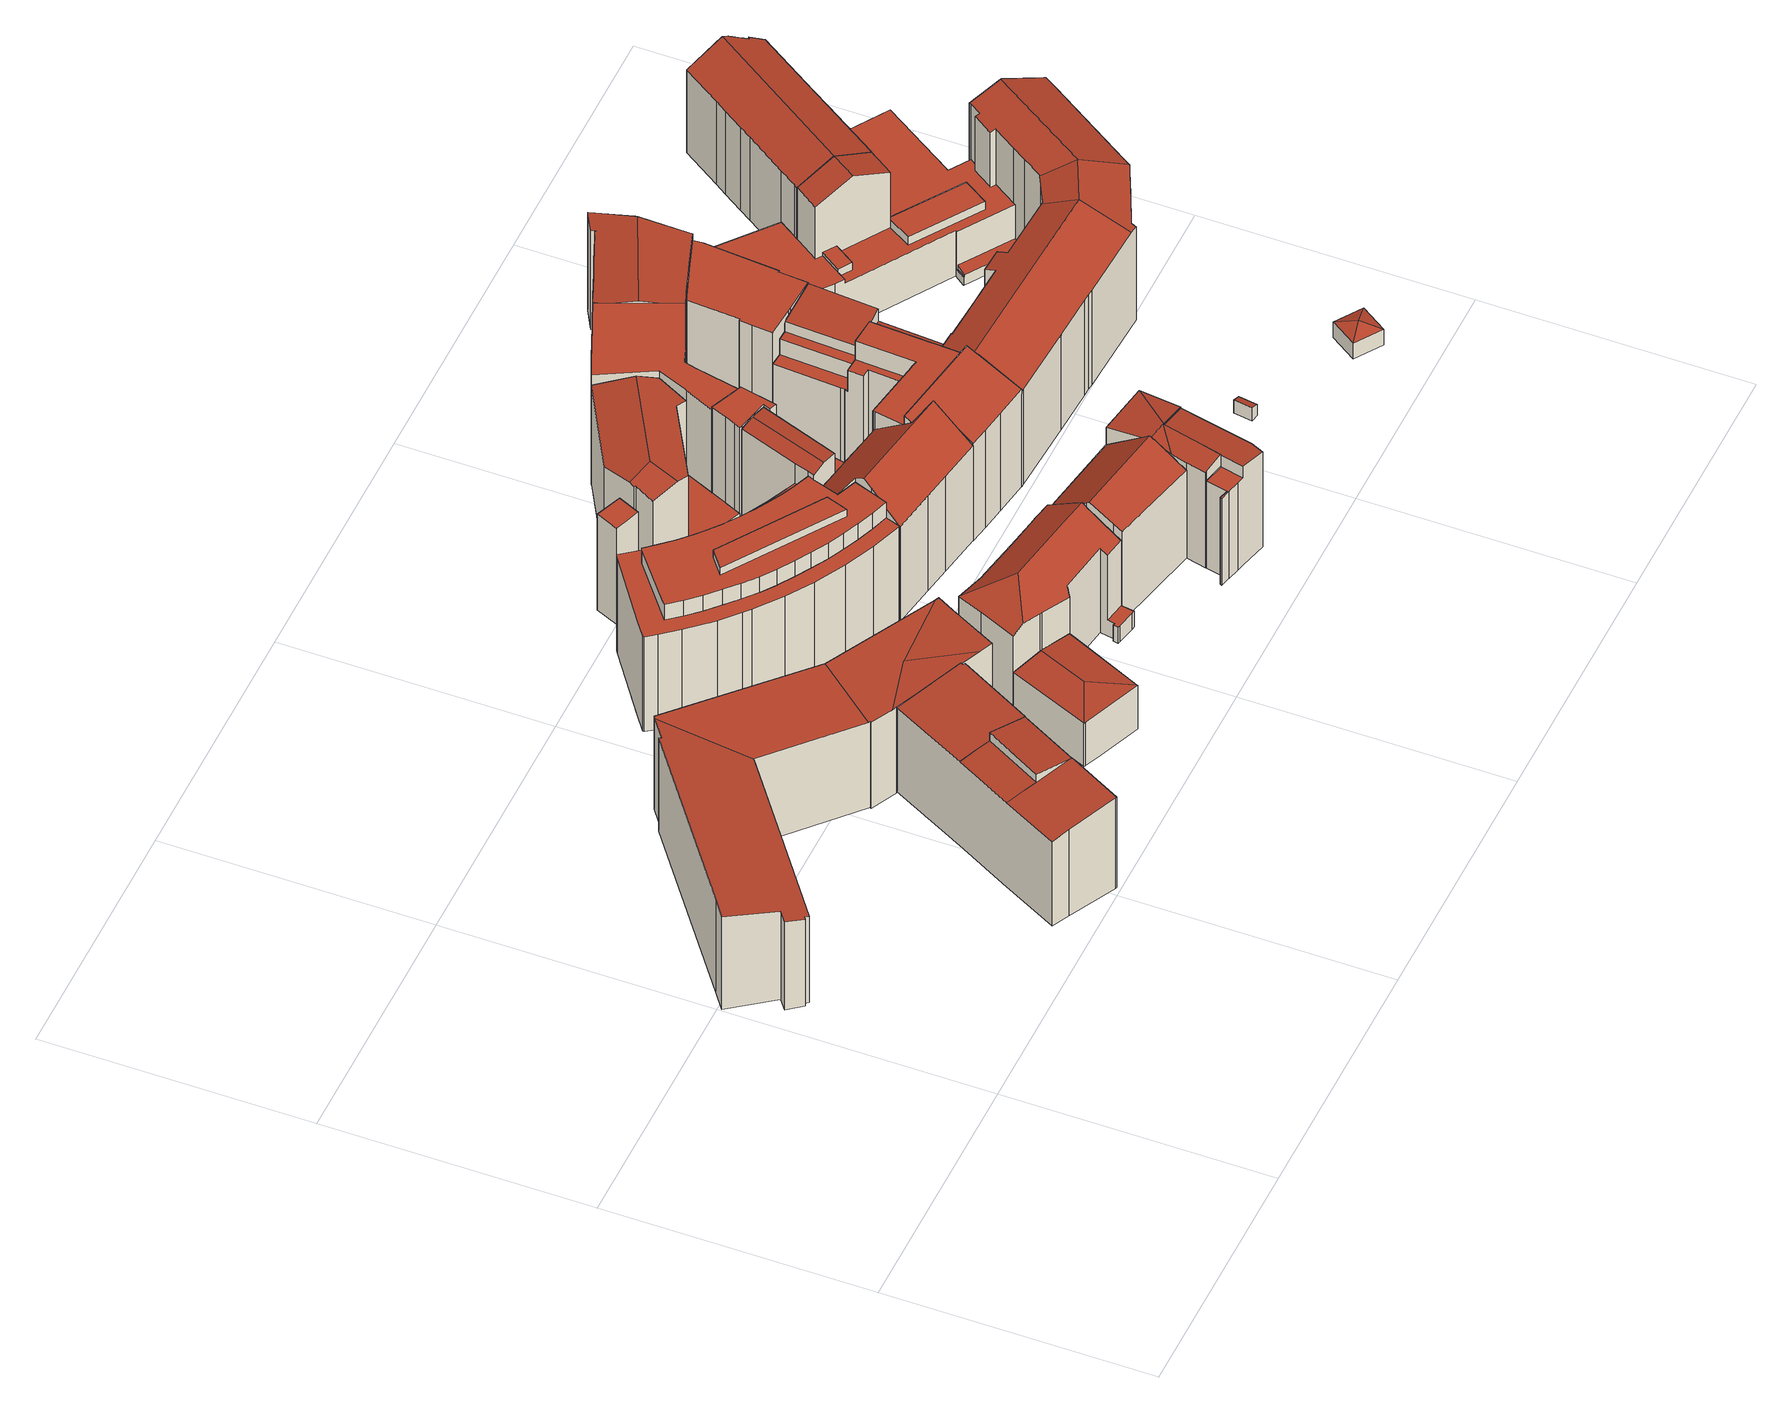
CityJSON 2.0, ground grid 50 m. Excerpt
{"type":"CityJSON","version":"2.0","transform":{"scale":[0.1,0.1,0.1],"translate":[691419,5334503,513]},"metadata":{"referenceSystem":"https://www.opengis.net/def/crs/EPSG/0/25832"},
"CityObjects":{
"building1":{"type":"Building","attributes":{"name":"Artothek","Gemeindeschluessel":"09162000","HoeheDach":"534.995","HoeheGrund":"513.417","Methode":"2000","NiedrigsteTraufeDesGebaeudes":"533.305","Geometrietyp2DReferenz":"3000","function":"31001_3000","roofType":"1000","measuredHeight":21.58,"storeysAboveGround":5},"geometry":[{"type":"MultiSurface","lod":"2","boundaries":[[[0,1,2,3]],[[4,5,6,7,8,9,10,11,12,13,0,3,14,15,16,17,18,19,20,21,22]],[[23,24,25,26,27]],[[12,28,29,13]],[[20,19,18,30,31,32]],[[10,33,34,11]],[[4,24,23,5]],[[6,35,36,7]],[[14,37,38,15]],[[15,38,39,16]],[[20,32,40,21]],[[30,41,36,35,27,26,31]],[[9,42,33,10]],[[18,17,43,30]],[[25,44,40,32,31,26]],[[6,5,23,27,35]],[[4,22,44,25,24]],[[41,30,43,45,46]],[[21,40,44,22]],[[8,46,42,9]],[[11,34,28,12]],[[17,16,39,45,43]],[[8,7,36,41,46]],[[13,29,1,0]],[[3,2,37,14]],[[1,29,28,34,33,42,46,45,39,38,37,2]]],"semantics":{"surfaces":[{"type":"WallSurface"},{"type":"GroundSurface"},{"type":"RoofSurface"}],"values":[0,1,2,0,0,0,0,0,0,0,0,2,0,0,2,0,0,2,0,0,0,0,0,0,0,2]}}]},
"building2":{"type":"Building","attributes":{"Gemeindeschluessel":"09162000","HoeheDach":"535.941","HoeheGrund":"513.800","Methode":"2000","NiedrigsteTraufeDesGebaeudes":"533.240","Geometrietyp2DReferenz":"3000","function":"31001_9998","roofType":"3100","measuredHeight":22.14,"storeysAboveGround":5},"geometry":[{"type":"MultiSurface","lod":"2","boundaries":[[[47,48,49,50,51,52,53,54,55,56]],[[57,58,56,55,59,60,61,62,63]],[[64,65,66,52,51,67,68,69,70,71]],[[53,52,66]],[[47,56,58,72]],[[59,54,53,66,73,74]],[[59,55,54]],[[75,57,63,76]],[[60,59,74,60,61]],[[63,62,77,71,70,78,79,80,76]],[[65,73,66,65,64]],[[61,60,65,64,77,62]],[[69,68,81,82,78,70]],[[72,58,57,75]],[[60,74,73,65]],[[83,67,51,50]],[[64,71,77]],[[81,68,67,83]],[[49,48,47,72,75,76,80,79,78,82,81,83,50]]],"semantics":{"surfaces":[{"type":"WallSurface"},{"type":"RoofSurface"},{"type":"GroundSurface"}],"values":[0,1,1,0,0,1,0,0,0,0,0,1,0,0,0,0,0,0,2]}}]},
"building3":{"type":"Building","attributes":{"Gemeindeschluessel":"09162000","HoeheDach":"524.100","HoeheGrund":"513.350","Methode":"1000","NiedrigsteTraufeDesGebaeudes":"523.361","Geometrietyp2DReferenz":"3000","function":"31001_9998","roofType":"3200","measuredHeight":10.75,"storeysAboveGround":3},"geometry":[{"type":"MultiSurface","lod":"2","boundaries":[[[84,85,86,87,88,89]],[[85,90,91,92,93,94,95,86]],[[96,97,98,99]],[[100,101,102,103,99,98]],[[104,105,97,96,106,107]],[[89,88,104,107]],[[95,94,93,108,101,100,109]],[[108,93,92,110,102,101]],[[88,87,86,95,109,105,104]],[[91,90,85,84,89,107,106,96,99,103,102,110,92]],[[109,100,98,97,105]]],"semantics":{"surfaces":[{"type":"WallSurface"},{"type":"RoofSurface"},{"type":"GroundSurface"}],"values":[0,0,0,0,0,0,1,0,1,2,1]}}]},
"building4":{"type":"Building","attributes":{"Gemeindeschluessel":"09162000","HoeheDach":"535.430","HoeheGrund":"513.350","Methode":"2000","NiedrigsteTraufeDesGebaeudes":"535.430","Geometrietyp2DReferenz":"3000","function":"31001_9998","roofType":"1000","measuredHeight":22.08,"storeysAboveGround":6},"geometry":[{"type":"MultiSurface","lod":"2","boundaries":[[[111,112,113,114]],[[115,116,117,118]],[[119,120,121,122]],[[123,124,125,126,127,128,129,130,131,132,133,134,135,136,137,138,139,140,113,112,141,142,143,144,145,146,147,148,149,150,151,152,153,154,155,156,157,158,121,120,159,160,161,117,116,162,163,164,165,166,167,168,169,170]],[[171,160,159,172]],[[173,143,142,174]],[[175,140,139,176]],[[177,131,130,178]],[[179,136,135,180]],[[181,127,126,182]],[[183,125,124,184]],[[185,164,163,186]],[[187,138,137,188]],[[189,134,133,190]],[[114,113,140,175]],[[191,167,166,192]],[[193,128,127,181]],[[194,155,154,195]],[[196,161,160,171]],[[186,163,162,197]],[[198,165,164,185]],[[176,139,138,187]],[[199,147,146,200]],[[169,168,167,191,201,202]],[[203,145,144,204]],[[205,149,148,206]],[[178,130,129,207]],[[184,124,123,208]],[[197,162,116,115]],[[209,152,151,210]],[[188,137,136,179]],[[211,141,112,111]],[[204,144,143,173]],[[190,133,132,212]],[[118,117,161,196]],[[213,150,149,205]],[[180,135,134,189]],[[207,129,128,193]],[[206,148,147,199]],[[208,123,170,214]],[[215,157,156,216]],[[200,146,145,203]],[[195,154,153,217]],[[212,132,131,177]],[[182,126,125,183]],[[210,151,150,213]],[[214,202,201,191,192,198,185,186,197,115,118,196,171,172,119,122,218,215,216,194,195,217,209,210,213,205,206,199,200,203,204,173,174,211,111,114,175,176,187,188,179,180,189,190,212,177,178,207,193,181,182,183,184,208]],[[192,166,165,198]],[[214,170,169,202]],[[174,142,141,211]],[[218,158,157,215]],[[216,156,155,194]],[[217,153,152,209]],[[122,121,158,218]],[[172,159,120,119]]],"semantics":{"surfaces":[{"type":"WallSurface"},{"type":"RoofSurface"},{"type":"GroundSurface"}],"values":[0,0,0,1,0,0,0,0,0,0,0,0,0,0,0,0,0,0,0,0,0,0,0,0,0,0,0,0,0,0,0,0,0,0,0,0,0,0,0,0,0,0,0,0,0,0,2,0,0,0,0,0,0,0,0]}}]},
"building5":{"type":"Building","attributes":{"Gemeindeschluessel":"09162000","HoeheDach":"540.730","HoeheGrund":"513.440","Methode":"2000","NiedrigsteTraufeDesGebaeudes":"538.960","Geometrietyp2DReferenz":"3000","function":"31001_9998","roofType":"1000","measuredHeight":27.29,"storeysAboveGround":7},"geometry":[{"type":"MultiSurface","lod":"2","boundaries":[[[219,220,221,222,200,223,224,203]],[[175,225,226,114]],[[114,226,227,111]],[[206,228,229,205]],[[174,230,231,173]],[[213,232,233,210]],[[187,234,235,176]],[[236,237,215,238,216,239]],[[195,240,241,194]],[[242,243,199,244,200,222]],[[245,232,213,246,205,229]],[[199,243,228,206]],[[247,248,249,250]],[[251,252,253,189,180,179,254,188,187,176,175,114,111,211,255,174,173,204,203,224,223,200,244,199,206,205,246,213,210,209,217,195,194,216,238,215,256,257,258]],[[259,260,248,247]],[[189,253,252,261,262,263]],[[194,241,239,216]],[[189,263,264,180]],[[188,265,234,187]],[[180,264,266,179]],[[217,267,240,195]],[[254,179,266,268,265,188]],[[252,251,258,269,270,261]],[[257,271,269,258]],[[173,231,272,204]],[[272,231,230,273,274,227,226,225,235,234,265,268,266,264,263,262,261,270,269,271,275,237,236,239,241,240,267,276,233,232,245,229,228,243,242,222,221,220,219],[277,259,247,250]],[[215,237,275,256]],[[111,227,274,211]],[[204,272,219,203]],[[209,276,267,217]],[[277,278,260,259]],[[176,235,225,175]],[[250,249,278,277]],[[248,260,278,249]],[[210,233,276,209]],[[256,275,271,257]],[[255,211,274,273,230,174]]],"semantics":{"surfaces":[{"type":"WallSurface"},{"type":"GroundSurface"},{"type":"RoofSurface"}],"values":[0,0,0,0,0,0,0,0,0,0,0,0,0,1,0,0,0,0,0,0,0,0,0,0,0,2,0,0,0,0,0,0,0,2,0,0,0]}}]},
"building6":{"type":"Building","attributes":{"Gemeindeschluessel":"09162000","HoeheDach":"536.392","HoeheGrund":"513.080","Methode":"2000","NiedrigsteTraufeDesGebaeudes":"516.808","Geometrietyp2DReferenz":"3000","function":"31001_9998","roofType":"3200","measuredHeight":23.31,"storeysAboveGround":6},"geometry":[{"type":"MultiSurface","lod":"2","boundaries":[[[279,280,281,282]],[[283,284,285,286,287,288]],[[289,280,279,290,291,292,293,294,295]],[[296,297,298,299,300,301]],[[302,303,304,305]],[[284,283,306,307]],[[308,309,310,311]],[[305,304,312,313]],[[301,300,314,315]],[[316,317,318,319]],[[313,286,285,284,307,294,293,292,291,320,321,322,308,311,323,324,297,296,301,315,325,326,327,316,319,328,329,330,331,332,302,305]],[[333,334,314,300,299,298,281,280,289,295,306,283,288,335,336,337]],[[337,336,338,318,317]],[[320,339,340,321]],[[328,338,341,329]],[[325,334,333,326]],[[342,303,302,332,331,343]],[[321,340,344,322]],[[315,314,334,325]],[[329,341,345,330]],[[327,326,333,337,317,316]],[[322,344,309,308]],[[307,306,295,294]],[[330,345,343,331]],[[291,290,339,320]],[[311,310,346,323]],[[336,335,288,287,312,304,303,342,343,345,341,338]],[[319,318,338,328]],[[344,340,339,290,279,282,346,310,309]],[[313,312,287,286]],[[346,282,281,298,297,324,323]]],"semantics":{"surfaces":[{"type":"WallSurface"},{"type":"GroundSurface"},{"type":"RoofSurface"}],"values":[0,0,0,0,0,0,0,0,0,0,1,2,2,0,0,0,0,0,0,0,0,0,0,0,0,0,2,0,2,0,0]}}]},
"building7":{"type":"Building","attributes":{"name":"Löwenturm","Gemeindeschluessel":"09162000","HoeheDach":"537.680","HoeheGrund":"515.460","Methode":"2000","NiedrigsteTraufeDesGebaeudes":"537.680","Geometrietyp2DReferenz":"3000","function":"31001_2000","roofType":"1000","measuredHeight":22.22},"geometry":[{"type":"MultiSurface","lod":"2","boundaries":[[[347,348,349,350]],[[351,352,348,347]],[[353,354,352,351,355,356]],[[357,349,348,352,354,353]],[[358,350,349,357,353,356]],[[350,358,356,355,351,347]]],"semantics":{"surfaces":[{"type":"WallSurface"},{"type":"RoofSurface"},{"type":"GroundSurface"}],"values":[0,0,0,1,0,2]}}]},
"building8":{"type":"Building","attributes":{"Gemeindeschluessel":"09162000","HoeheDach":"541.247","HoeheGrund":"513.390","Methode":"2000","NiedrigsteTraufeDesGebaeudes":"535.308","Geometrietyp2DReferenz":"3000","function":"31001_9998","roofType":"3100","measuredHeight":27.86,"storeysAboveGround":6},"geometry":[{"type":"MultiSurface","lod":"2","boundaries":[[[359,360,361,362]],[[189,363,364,252]],[[365,366,367,368]],[[369,370,361,360,371,372,364,363,373]],[[190,373,363,189]],[[360,359,374,375,376,371]],[[377,378,379,256,380,257]],[[362,361,370,381]],[[368,367,382,383]],[[384,372,371,376,385,386,382,367,366,387,388,389,379,378,377]],[[390,369,373,190]],[[383,382,386,391]],[[392,385,376,375]],[[364,372,384,258,393,252]],[[389,388,394,395,256,379]],[[381,370,369,390]],[[258,384,377,257]],[[391,386,385,392]],[[374,359,362,381,390,190,189,252,393,258,257,380,256,395,394,396,365,368,383,391,392,375]],[[394,388,387,396]],[[396,387,366,365]]],"semantics":{"surfaces":[{"type":"WallSurface"},{"type":"RoofSurface"},{"type":"GroundSurface"}],"values":[0,0,0,1,0,0,0,0,0,1,0,0,0,0,0,0,0,0,2,0,0]}}]},
"building9":{"type":"Building","attributes":{"Gemeindeschluessel":"09162000","HoeheDach":"540.435","HoeheGrund":"514.040","Methode":"1000","NiedrigsteTraufeDesGebaeudes":"539.964","Geometrietyp2DReferenz":"3000","function":"31001_9998","roofType":"3100","measuredHeight":26.39,"storeysAboveGround":7},"geometry":[{"type":"MultiSurface","lod":"2","boundaries":[[[397,398,399,400,401,402,403,404,405,406]],[[406,407,408,397]],[[409,407,406,405,404,410]],[[411,412,413,402,401,400]],[[403,414,410,404]],[[399,398,397,408,415,416,411,400]],[[415,408,407,409,416]],[[402,413,414,403]],[[416,409,410,414,413,412,411]]],"semantics":{"surfaces":[{"type":"GroundSurface"},{"type":"WallSurface"},{"type":"RoofSurface"}],"values":[0,1,1,1,1,1,2,1,2]}}]},
"building10":{"type":"Building","attributes":{"Gemeindeschluessel":"09162000","HoeheDach":"520.681","HoeheGrund":"514.720","Methode":"1000","NiedrigsteTraufeDesGebaeudes":"520.681","Geometrietyp2DReferenz":"3000","function":"31001_2000","roofType":"1000","measuredHeight":5.96},"geometry":[{"type":"MultiSurface","lod":"2","boundaries":[[[417,418,419,420,421,422,423]],[[422,424,425,423]],[[417,426,427,418]],[[418,427,428,419]],[[423,425,426,417]],[[421,429,424,422]],[[419,428,430,420]],[[425,424,429,430,428,427,426]],[[420,430,429,421]]],"semantics":{"surfaces":[{"type":"GroundSurface"},{"type":"WallSurface"},{"type":"RoofSurface"}],"values":[0,1,1,1,1,1,1,2,1]}}]},
"building11":{"type":"Building","attributes":{"Gemeindeschluessel":"09162000","HoeheDach":"539.097","HoeheGrund":"515.170","Methode":"2000","NiedrigsteTraufeDesGebaeudes":"537.457","Geometrietyp2DReferenz":"3000","function":"31001_9998","roofType":"3200","measuredHeight":23.93,"storeysAboveGround":6},"geometry":[{"type":"MultiSurface","lod":"2","boundaries":[[[431,432,433,434]],[[435,436,437,438,439,431,434,440,441,442,443,444]],[[444,445,446,435]],[[447,445,444,443,442,448]],[[436,449,450,437]],[[441,451,448,442]],[[452,453,454,433,432,455]],[[450,449,446,445,447,453,452]],[[435,446,449,436]],[[433,454,451,441,440,434]],[[439,455,432,431]],[[438,437,450,452,455,439]],[[453,447,448,451,454]]],"semantics":{"surfaces":[{"type":"WallSurface"},{"type":"GroundSurface"},{"type":"RoofSurface"}],"values":[0,1,0,0,0,0,2,2,0,0,0,0,2]}}]},
"building12":{"type":"Building","attributes":{"Gemeindeschluessel":"09162000","HoeheDach":"537.090","HoeheGrund":"513.195","Methode":"2000","NiedrigsteTraufeDesGebaeudes":"531.086","Geometrietyp2DReferenz":"3000","function":"31001_9998","roofType":"3100","measuredHeight":23.89,"storeysAboveGround":6},"geometry":[{"type":"MultiSurface","lod":"2","boundaries":[[[456,457,458,459,460]],[[461,462,463,464]],[[465,466,467,468,469]],[[470,471,472,473]],[[473,472,474,475]],[[476,477,457,456]],[[478,468,467,458,457,477]],[[469,468,478,479]],[[460,459,480,481]],[[475,474,462,461]],[[464,463,482,483]],[[467,466,482,463,462,474,472,471,480,459,458]],[[481,480,471,470]],[[479,478,477,476]],[[483,482,466,465]],[[456,460,481,470,473,475,461,464,483,465,469,479,476]]],"semantics":{"surfaces":[{"type":"WallSurface"},{"type":"RoofSurface"},{"type":"GroundSurface"}],"values":[0,0,0,0,0,0,1,0,0,0,0,1,0,0,0,2]}}]},
"building13":{"type":"Building","attributes":{"Gemeindeschluessel":"09162000","HoeheDach":"540.590","HoeheGrund":"513.890","Methode":"2000","NiedrigsteTraufeDesGebaeudes":"534.974","Geometrietyp2DReferenz":"3000","function":"31001_2000","roofType":"1000","measuredHeight":26.7},"geometry":[{"type":"MultiSurface","lod":"2","boundaries":[[[484,485,486,487]],[[488,489,490,491]],[[492,493,494,495]],[[496,497,489,488]],[[485,498,499,486]],[[500,501,502,503,504,505,496,488,491,492,495,506]],[[501,484,487,502]],[[495,494,507,506]],[[505,508,497,496]],[[508,509,499,498,507,494,493,490,489,497]],[[485,484,501,500,506,507,498]],[[487,486,499,509,504,503,502]],[[504,509,508,505]],[[491,490,493,492]]],"semantics":{"surfaces":[{"type":"RoofSurface"},{"type":"WallSurface"},{"type":"GroundSurface"}],"values":[0,1,1,1,1,2,1,1,1,0,1,1,1,1]}}]},
"building14":{"type":"Building","attributes":{"Gemeindeschluessel":"09162000","HoeheDach":"535.850","HoeheGrund":"513.130","Methode":"2000","NiedrigsteTraufeDesGebaeudes":"533.170","Geometrietyp2DReferenz":"3000","function":"31001_9998","roofType":"1000","measuredHeight":22.72,"storeysAboveGround":4},"geometry":[{"type":"MultiSurface","lod":"2","boundaries":[[[510,511,512,513]],[[514,515,516,517]],[[518,519,520,521]],[[513,512,519,518]],[[522,521,520,523,524,525,526]],[[527,528,529,530]],[[520,519,512,511,531,532,523]],[[518,521,522,526,533,534,527,530,535,536,514,517,537,510,513]],[[538,539,536,535,530,529]],[[526,525,540,533]],[[516,541,531,511,510,537,517]],[[536,539,515,514]],[[523,532,531,541,516,524]],[[542,540,525,524,516,541,516,515,539,538,529,528]],[[534,533,540,542,528,527]]],"semantics":{"surfaces":[{"type":"WallSurface"},{"type":"RoofSurface"},{"type":"GroundSurface"}],"values":[0,0,0,0,0,0,1,2,0,0,0,0,0,1,0]}}]},
"building15":{"type":"Building","attributes":{"Gemeindeschluessel":"09162000","HoeheDach":"536.090","HoeheGrund":"513.195","Methode":"2000","NiedrigsteTraufeDesGebaeudes":"535.130","Geometrietyp2DReferenz":"3000","function":"31001_9998","roofType":"3100","measuredHeight":22.89,"storeysAboveGround":6},"geometry":[{"type":"MultiSurface","lod":"2","boundaries":[[[543,544,545,546]],[[547,548,549,543,546,479,469,465,483,464,550]],[[546,545,551,479]],[[552,553,554]],[[552,555,556,553]],[[547,557,555,548]],[[483,558,559,464]],[[465,560,558,483]],[[559,558,560,561,556,555,562]],[[549,563,544,543]],[[564,551,545,544,563,565,556]],[[564,566,469,479,551]],[[548,555,552,554,565,563,549]],[[465,469,566,561,560]],[[547,550,562,557]],[[562,550,464,559]],[[557,562,555]],[[553,556,565,554]],[[556,561,566,564]]],"semantics":{"surfaces":[{"type":"WallSurface"},{"type":"GroundSurface"},{"type":"RoofSurface"}],"values":[0,1,0,2,0,0,0,0,2,0,2,0,0,0,0,0,2,0,2]}}]},
"building16":{"type":"Building","attributes":{"Gemeindeschluessel":"09162000","HoeheDach":"539.932","HoeheGrund":"514.500","Methode":"1000","NiedrigsteTraufeDesGebaeudes":"539.932","Geometrietyp2DReferenz":"3000","function":"31001_9998","roofType":"1000","measuredHeight":25.43,"storeysAboveGround":6},"geometry":[{"type":"MultiSurface","lod":"2","boundaries":[[[567,568,569,570]],[[571,572,573,574]],[[575,576,568,567]],[[577,578,579,580,581,582,583,584]],[[585,586,577,584]],[[587,588,589,590]],[[591,592,588,587]],[[593,594,572,571,595,596]],[[597,598,599,600,601,602]],[[603,604,605,606]],[[607,608,581,580,609,610,593,596]],[[611,570,569,612,586,585]],[[575,613,590,589,614,576]],[[587,590,613,575,567,570,611,585,584,583,582,581,608,607,596,595,571,574,615,606,605,599,598,597,616,591]],[[605,604,600,599]],[[573,617,603,606,615,574]],[[612,569,568,576,614,589,588,592,618,602,601,600,604,603,617,573,572,594,593,610,609,580,579,578,577,586]],[[618,592,591,616,597,602]]],"semantics":{"surfaces":[{"type":"WallSurface"},{"type":"GroundSurface"},{"type":"RoofSurface"}],"values":[0,0,0,0,0,0,0,0,0,0,0,0,0,1,0,0,2,0]}}]},
"building17":{"type":"Building","attributes":{"Gemeindeschluessel":"09162000","HoeheDach":"519.660","HoeheGrund":"514.250","Methode":"2000","NiedrigsteTraufeDesGebaeudes":"519.660","Geometrietyp2DReferenz":"3000","function":"31001_9998","roofType":"1000","measuredHeight":5.41},"geometry":[{"type":"MultiSurface","lod":"2","boundaries":[[[619,620,621,622]],[[623,624,625,626]],[[627,628,629,625,624,630,620,619,631,632]],[[633,627,632,634]],[[635,628,627,633]],[[636,630,624,623]],[[623,626,637,635,633,634,638,622,621,636]],[[621,620,630,636]],[[638,631,619,622]],[[637,629,628,635]],[[634,632,631,638]],[[626,625,629,637]]],"semantics":{"surfaces":[{"type":"WallSurface"},{"type":"RoofSurface"},{"type":"GroundSurface"}],"values":[0,0,1,0,0,0,2,0,0,0,0,0]}}]},
"building18":{"type":"Building","attributes":{"Gemeindeschluessel":"09162000","HoeheDach":"541.560","HoeheGrund":"513.320","Methode":"2000","NiedrigsteTraufeDesGebaeudes":"530.390","Geometrietyp2DReferenz":"3000","function":"31001_9998","roofType":"1000","measuredHeight":28.24,"storeysAboveGround":7},"geometry":[{"type":"MultiSurface","lod":"2","boundaries":[[[639,640,641,642]],[[643,644,645,646]],[[647,648,649,650]],[[651,652,653,654]],[[655,656,657,658,659,660]],[[661,662,663,664]],[[664,663,665,666]],[[667,668,669,670]],[[654,653,671,672]],[[640,639,673,674,675,676,677]],[[657,678,679,658]],[[680,681,682,683]],[[684,685,686,687]],[[688,655,660,689]],[[672,671,690,691]],[[692,693,677,676]],[[694,695,656,655,688,696,697]],[[698,699,700,665,663,662,682,681]],[[674,701,702,699,698,703,675]],[[704,705,644,643]],[[706,707,685,684]],[[670,669,683,682,662,661,708,709,691,690]],[[680,683,669,668]],[[656,695,678,657]],[[687,686,694,697]],[[676,675,703,710,679,678,695,694,686,685,707,692]],[[711,712,705,704]],[[666,665,700,713]],[[660,659,714,652,651,715,689]],[[716,693,692,707,706,717,718]],[[719,720,648,647]],[[713,700,699,702]],[[642,641,712,711]],[[650,649,716,718]],[[646,645,720,719]],[[713,702,701,674,673,639,642,711,704,643,646,719,647,650,718,717,706,684,687,697,696,688,689,715,651,654,672,691,709,708,661,664,666]],[[667,670,690,671,653,652,714]],[[658,679,710,703,698,681,680,668,667,714,659]],[[648,720,645,644,705,712,641,640,677,693,716,649]]],"semantics":{"surfaces":[{"type":"WallSurface"},{"type":"RoofSurface"},{"type":"GroundSurface"}],"values":[0,0,0,0,1,0,0,0,0,0,0,0,0,0,0,0,0,1,0,0,0,0,1,0,0,1,0,0,0,0,0,0,0,0,0,2,1,0,1]}}]},
"building19":{"type":"Building","attributes":{"Gemeindeschluessel":"09162000","HoeheDach":"537.585","HoeheGrund":"514.270","Methode":"1000","NiedrigsteTraufeDesGebaeudes":"537.585","Geometrietyp2DReferenz":"3000","function":"31001_9998","roofType":"1000","measuredHeight":23.32,"storeysAboveGround":6},"geometry":[{"type":"MultiSurface","lod":"2","boundaries":[[[721,722,723,724]],[[725,726,727,728]],[[724,723,729,730]],[[731,732,733,734]],[[735,736,737,738]],[[739,740,726,725]],[[741,742,722,721]],[[742,737,736,727,726,740,733,732,743,744,745,729,723,722]],[[738,737,742,741]],[[728,727,736,735]],[[721,724,730,746,747,748,731,734,739,725,728,735,738,741]],[[734,733,740,739]],[[730,729,745,746]],[[748,743,732,731]],[[747,744,743,748]],[[746,745,744,747]]],"semantics":{"surfaces":[{"type":"WallSurface"},{"type":"RoofSurface"},{"type":"GroundSurface"}],"values":[0,0,0,0,0,0,0,1,0,0,2,0,0,0,0,0]}}]},
"building20":{"type":"Building","attributes":{"Gemeindeschluessel":"09162000","HoeheDach":"540.522","HoeheGrund":"516.530","Methode":"1000","NiedrigsteTraufeDesGebaeudes":"539.103","Geometrietyp2DReferenz":"3000","function":"31001_9998","roofType":"3100","measuredHeight":23.99,"storeysAboveGround":6},"geometry":[{"type":"MultiSurface","lod":"2","boundaries":[[[749,750,751,752]],[[753,754,755,756]],[[757,758,759,760]],[[761,762,763,764,765,766]],[[752,751,767,768]],[[763,769,770,771,759,758,772,773,764]],[[774,775,776,777]],[[764,773,778,779,780,781,755,754,782,776,775,783,784,785,767,751,750,765]],[[772,758,757,786,787,788,778,773]],[[767,785,784,789,790,768]],[[791,780,779,792]],[[777,776,782,793]],[[760,794,795,796,762,761,766,749,752,768,790,789,797,774,777,793,753,756,798,791,792,788,787,786,757]],[[798,781,780,791]],[[756,755,781,798]],[[784,783,775,774,797,789]],[[793,782,754,753]],[[795,794,760,759,771,770]],[[795,770,769,796]],[[796,769,763,762]],[[792,779,778,788]],[[766,765,750,749]]],"semantics":{"surfaces":[{"type":"WallSurface"},{"type":"RoofSurface"},{"type":"GroundSurface"}],"values":[0,0,0,0,0,1,0,1,0,0,0,0,2,0,0,0,0,0,0,0,0,0]}}]},
"building21":{"type":"Building","attributes":{"Gemeindeschluessel":"09162000","HoeheDach":"516.819","HoeheGrund":"513.840","Methode":"1000","NiedrigsteTraufeDesGebaeudes":"516.327","Geometrietyp2DReferenz":"3000","function":"51009_1610","roofType":"2100","measuredHeight":2.98},"geometry":[{"type":"MultiSurface","lod":"2","boundaries":[[[799,800,801,802]],[[800,803,804,801]],[[805,803,800,799]],[[802,806,805,799]],[[802,801,804,806]],[[806,804,803,805]]],"semantics":{"surfaces":[{"type":"WallSurface"},{"type":"RoofSurface"},{"type":"GroundSurface"}],"values":[0,1,0,2,0,0]}}]},
"building22":{"type":"Building","attributes":{"Gemeindeschluessel":"09162000","HoeheDach":"539.811","HoeheGrund":"513.197","Methode":"2000","NiedrigsteTraufeDesGebaeudes":"534.477","Geometrietyp2DReferenz":"3000","function":"31001_9998","roofType":"3100","measuredHeight":26.61,"storeysAboveGround":6},"geometry":[{"type":"MultiSurface","lod":"2","boundaries":[[[807,808,809,810]],[[811,812,813,814]],[[815,816,817,818]],[[819,820,814,813]],[[821,822,823,824]],[[825,826,827,828]],[[829,830,831,832,833]],[[834,835,836,837,838,839,833,832,840]],[[841,842,843,844]],[[845,846,847,808,807]],[[848,849,850,851]],[[852,837,836,853]],[[854,855,856,857]],[[858,859,860,861]],[[862,823,822,817,816,827,826,863,864,865,854,857]],[[866,867,835,834,868]],[[869,870,831,830]],[[871,872,873,874]],[[853,836,835,867]],[[874,873,870,869]],[[875,876,877,878]],[[878,877,810,809]],[[851,850,879,880]],[[807,810,877,876,881,868,834,840,864,845]],[[882,855,854,865,883]],[[862,884,824,823]],[[866,868,881,885]],[[884,862,857,856]],[[842,886,887,888,889,890,840,832,831,870,873,872,843]],[[847,846,849,848]],[[866,885,875,878,809,808,847,848,851,880,891,858,861,892,811,814,820,893,815,818,821,824,884,856,855,882,894,895,896,897,841,844,871,874,869,830,829,898,899,852,853,867]],[[815,893,900,828,827,816]],[[891,901,859,858]],[[861,860,902,892]],[[864,840,890,883,865]],[[901,879,850,849,846,845,864,863,902,860,859]],[[842,841,897,886]],[[880,879,901,891]],[[819,813,812,825,828,900]],[[811,892,902,863,826,825,812]],[[900,893,820,819]],[[896,887,886,897]],[[885,881,876,875]],[[818,817,822,821]],[[872,871,844,843]],[[895,888,887,896]],[[829,833,839,898]],[[894,889,888,895]],[[894,882,883,890,889]],[[898,839,838,899]],[[899,838,837,852]]],"semantics":{"surfaces":[{"type":"WallSurface"},{"type":"RoofSurface"},{"type":"GroundSurface"}],"values":[0,0,0,0,0,0,0,1,0,0,0,0,0,0,1,0,0,0,0,0,0,0,0,1,0,0,0,0,1,0,2,0,0,0,1,1,0,0,1,0,0,0,0,0,0,0,0,0,0,0,0]}}]},
"building23":{"type":"Building","attributes":{"Gemeindeschluessel":"09162000","HoeheDach":"519.180","HoeheGrund":"514.272","Methode":"2000","NiedrigsteTraufeDesGebaeudes":"517.899","Geometrietyp2DReferenz":"3000","function":"31001_2000","roofType":"3500","measuredHeight":4.91},"geometry":[{"type":"MultiSurface","lod":"2","boundaries":[[[903,904,905,906]],[[904,907,905]],[[904,908,907]],[[909,908,904,903]],[[907,908,910]],[[906,905,910,911]],[[903,906,911,909]],[[911,910,908,909]],[[907,910,905]]],"semantics":{"surfaces":[{"type":"WallSurface"},{"type":"RoofSurface"},{"type":"GroundSurface"}],"values":[0,1,1,0,1,0,2,0,1]}}]},
"building24":{"type":"Building","attributes":{"Gemeindeschluessel":"09162000","HoeheDach":"540.894","HoeheGrund":"514.334","Methode":"2000","NiedrigsteTraufeDesGebaeudes":"516.170","Geometrietyp2DReferenz":"3000","function":"31001_9998","roofType":"1000","measuredHeight":26.56,"storeysAboveGround":3},"geometry":[{"type":"MultiSurface","lod":"2","boundaries":[[[912,913,914,915]],[[916,917,918,919,920,921,922,923,924,925]],[[926,927,928,929]],[[930,931,932,933]],[[934,922,921,935]],[[936,937,938,939]],[[940,918,917,941]],[[942,943,944,945]],[[946,947,948,949]],[[950,951,952,953]],[[954,955,956,957]],[[934,939,938,958,923,922]],[[959,960,945,944,961,962,963,964,965]],[[941,917,916,966]],[[967,968,969,970]],[[971,966,916,925,972,973]],[[962,961,974,975]],[[976,914,913,977,978,964,963,979,980,981,946,949,982,983,967,970,984,985,958,938,937,932,931,986]],[[965,964,978,987]],[[972,925,924,988]],[[981,989,947,946]],[[990,991,951,950]],[[992,993,984,970,969,994]],[[992,994,995,996]],[[997,998,930,933,936,939,934,935,999,1000,940,941,966,971,993,992,996,1001,1002,990,950,953,1003,1004,954,957,1005,960,959,965,987,1006,912,915]],[[980,1007,989,981]],[[945,1008,956,955,1009,1010,952,951,991,1011,1012,995,994,969,968,1013,942]],[[999,920,919,1000]],[[968,926,929,1013]],[[972,988,1014,973]],[[949,948,975,974,943,942,1013,929,928,982]],[[1004,1009,955,954]],[[985,1014,988,924,923,958]],[[926,968,967,983,927]],[[933,932,937,936]],[[993,971,973,1014,985,984]],[[982,928,927,983]],[[974,961,944,943]],[[957,956,1008,1005]],[[1003,1010,1009,1004]],[[1002,1011,991,990]],[[979,1015,1007,980]],[[998,986,931,930]],[[1001,1012,1011,1002]],[[1000,919,918,940]],[[989,1007,1015,948,947]],[[996,995,1012,1001]],[[986,998,997,976]],[[962,975,948,1015,979,963]],[[945,960,1005,1008]],[[976,997,915,914]],[[987,978,977,1006]],[[953,952,1010,1003]],[[1006,977,913,912]],[[935,921,920,999]]],"semantics":{"surfaces":[{"type":"WallSurface"},{"type":"RoofSurface"},{"type":"GroundSurface"}],"values":[0,1,1,0,0,0,0,0,0,0,0,0,0,0,0,0,1,1,0,0,0,0,0,0,2,0,1,0,0,1,0,0,0,0,0,0,0,1,0,0,0,0,0,0,0,1,0,0,0,0,0,0,0,0,0]}}]},
"building25":{"type":"Building","attributes":{"Gemeindeschluessel":"09162000","HoeheDach":"540.910","HoeheGrund":"518.500","Methode":"1000","NiedrigsteTraufeDesGebaeudes":"537.619","Geometrietyp2DReferenz":"3000","function":"31001_9998","roofType":"3100","measuredHeight":22.41,"storeysAboveGround":6},"geometry":[{"type":"MultiSurface","lod":"2","boundaries":[[[1016,1017,1018,1019,1020,1021,1022,1023,1024,1025,1026,1027]],[[1028,1029,1030,1031]],[[1031,1030,1032,1033]],[[1034,1035,1036,1037,1038,1039,1040,1041,1042,1043,1044,1045,1046,1047,1048,1049,1050,1051,1052,1053,1028,1031,1033,1054]],[[1039,1038,1037,1036,1055,1056,1057,1016,1027,1040]],[[1046,1021,1020,1047]],[[1044,1023,1022,1045]],[[1045,1022,1021,1046]],[[1053,1058,1029,1028]],[[1041,1026,1025,1042]],[[1033,1032,1059,1054]],[[1060,1058,1053,1052,1051,1061]],[[1042,1025,1024,1043]],[[1036,1035,1034,1054,1059,1062,1063,1055]],[[1019,1018,1064,1050,1049,1048,1047,1020]],[[1057,1056,1055,1063,1062,1059,1032,1030,1029,1058,1060,1061,1064,1018,1017,1016]],[[1050,1064,1061,1051]],[[1040,1027,1026,1041]],[[1043,1024,1023,1044]]],"semantics":{"surfaces":[{"type":"RoofSurface"},{"type":"WallSurface"},{"type":"GroundSurface"}],"values":[0,1,1,2,1,1,1,1,1,1,1,1,1,1,1,0,1,1,1]}}]}
},
"vertices":[
[61,412,4],[61,412,208],[1,492,219],[1,492,4],[698,362,4],[575,424,4],[526,449,4],[528,451,4],[373,593,4],[244,495,4],[73,366,4],[68,372,4],[63,369,4],[41,396,4],[35,517,4],[342,749,4],[345,745,4],[386,776,4],[608,566,4],[727,503,4],[821,454,4],[799,413,4],[757,332,4],[575,424,204],[698,362,215],[734,343,218],[671,453,211],[567,428,203],[63,369,204],[41,396,208],[608,566,219],[814,457,219],[821,454,219],[73,366,203],[68,372,204],[526,449,203],[528,451,203],[35,517,219],[342,749,219],[345,745,218],[799,413,219],[525,453,203],[244,495,203],[386,776,219],[757,332,220],[382,773,218],[373,593,203],
[511,5,8],[566,108,8],[624,216,8],[699,355,8],[699,355,218],[624,216,218],[624,216,217],[566,108,217],[566,108,218],[511,5,218],[420,52,207],[509,6,218],[561,111,218],[498,143,210],[477,154,207],[442,172,203],[388,68,203],[536,262,207],[557,251,210],[619,219,218],[695,358,218],[697,362,218],[577,423,203],[575,424,203],[500,280,203],[509,6,8],[557,251,229],[498,143,229],[420,52,8],[388,68,8],[500,280,202],[575,424,8],[500,280,8],[442,172,8],[697,362,8],[577,423,8],[695,358,8],
[788,151,4],[867,119,4],[867,119,104],[788,151,104],[755,164,104],[755,164,4],[868,121,4],[920,237,4],[934,269,4],[934,269,104],[920,237,104],[868,121,104],[815,319,4],[815,319,104],[872,295,111],[872,295,4],[874,294,111],[875,294,111],[875,294,4],[874,294,4],[751,166,104],[752,166,104],[752,166,4],[751,166,4],[933,270,104],[835,201,111],[933,270,4],
[713,727,4],[713,727,224],[740,707,224],[740,707,4],[796,874,4],[796,874,224],[832,846,224],[832,846,4],[911,798,4],[911,798,224],[952,780,224],[952,780,4],[558,842,224],[584,810,224],[625,765,224],[659,734,224],[671,723,224],[720,685,224],[769,653,224],[826,622,224],[882,597,224],[942,576,224],[943,575,224],[953,604,224],[921,614,224],[889,626,224],[858,640,224],[828,654,224],[798,671,224],[769,688,224],[687,749,224],[662,772,224],[637,795,224],[614,820,224],[593,846,224],[699,931,224],[718,909,224],[738,887,224],[759,867,224],[781,848,224],[804,829,224],[828,812,224],[853,796,224],[878,782,224],[904,768,224],[931,756,224],[959,745,224],[968,773,224],[870,820,224],[861,826,224],[843,838,224],[762,905,224],[731,939,224],[703,975,224],[702,977,224],[700,976,224],[693,971,224],[575,886,224],[545,864,224],[544,861,224],[861,826,4],[870,820,4],[637,795,4],[662,772,4],[769,688,4],[798,671,4],[882,597,4],[826,622,4],[889,626,4],[921,614,4],[671,723,4],[659,734,4],[625,765,4],[584,810,4],[703,975,4],[731,939,4],[828,654,4],[858,640,4],[953,604,4],[943,575,4],[693,971,4],[700,976,4],[720,685,4],[904,768,4],[878,782,4],[843,838,4],[762,905,4],[702,977,4],[718,909,4],[699,931,4],[575,886,4],[545,864,4],[593,846,4],[614,820,4],[759,867,4],[738,887,4],[769,653,4],[558,842,4],[828,812,4],[804,829,4],[687,749,4],[942,576,4],[781,848,4],[544,861,4],[959,745,4],[931,756,4],[853,796,4],[968,773,4],
[593,846,260],[598,851,260],[695,929,260],[699,931,260],[695,929,4],[598,851,4],[769,688,260],[740,707,260],[713,727,260],[738,887,260],[759,867,260],[662,772,260],[637,795,260],[781,848,260],[804,829,260],[828,654,260],[798,671,260],[934,755,260],[959,745,260],[934,755,4],[931,756,260],[878,782,260],[904,768,260],[709,919,260],[718,909,260],[709,919,4],[773,854,260],[773,854,4],[897,650,260],[897,650,277],[691,788,277],[691,788,260],[970,651,4],[964,634,4],[956,611,4],[888,627,4],[666,768,4],[954,733,4],[938,684,4],[976,669,4],[911,691,260],[911,691,277],[964,634,260],[956,611,260],[953,604,260],[921,614,260],[858,640,260],[889,626,260],[853,796,260],[888,627,260],[976,669,260],[970,651,260],[938,684,260],[614,820,260],[666,768,260],[687,749,260],[954,733,260],[828,812,260],[725,815,260],[725,815,277],
[1088,243,38],[1088,243,188],[1048,250,188],[1048,250,38],[1102,317,233],[1102,317,1],[1102,318,1],[1102,321,1],[1102,321,232],[1102,318,234],[1091,258,197],[1088,241,38],[1088,241,1],[1088,243,1],[1091,258,1],[1100,309,1],[1100,309,228],[1039,266,1],[1051,264,1],[1051,264,196],[1039,266,196],[949,280,196],[949,280,1],[1076,391,1],[1076,391,194],[1112,384,194],[1112,384,1],[1101,313,230],[1101,313,1],[1039,227,1],[1039,227,38],[1041,237,38],[1041,237,1],[1105,335,224],[1105,335,1],[934,269,188],[934,269,1],[815,319,1],[815,319,188],[845,389,188],[845,389,1],[1084,218,1],[1078,219,1],[1044,226,1],[1046,236,1],[1048,250,1],[875,294,1],[872,295,1],[836,310,1],[865,437,1],[915,418,1],[925,416,1],[1001,402,1],[1060,393,1],[872,295,197],[875,294,196],[1049,328,234],[911,351,234],[836,310,202],[865,437,188],[1084,218,38],[1078,219,38],[915,418,194],[1060,393,194],[1001,402,195],[1044,226,38],[925,416,194],[1046,236,38],
[803,1015,25],[803,1015,247],[785,974,247],[785,974,25],[754,1034,25],[754,1034,247],[736,991,247],[736,992,247],[736,992,25],[736,991,25],[760,982,247],[760,982,25],
[1163,540,4],[1163,540,224],[1163,538,223],[1163,538,4],[953,604,246],[964,634,270],[1052,716,4],[1052,716,223],[1093,709,223],[1093,709,4],[1026,561,223],[1080,552,223],[1179,615,282],[970,650,282],[943,575,223],[1179,615,4],[1179,616,4],[1179,616,282],[938,684,261],[947,710,241],[954,733,223],[947,710,4],[1080,552,4],[1135,702,223],[1135,702,4],[976,669,268],[1123,630,278],[1123,633,276],[1047,717,223],[1015,722,223],[955,733,223],[1026,561,4],[1123,633,4],[1123,630,4],[970,650,4],[1015,722,4],[955,733,4],[1047,717,4],
[1015,722,10],[1004,724,10],[985,728,10],[954,733,10],[955,735,10],[959,745,10],[968,773,10],[1007,884,10],[1037,878,10],[1068,871,10],[1068,871,270],[1015,722,270],[1037,878,274],[1007,884,270],[954,733,270],[955,735,270],[959,745,270],[968,773,270],[1004,724,271],[985,728,274],
[893,931,17],[1035,1013,17],[1055,1003,17],[1030,947,17],[1017,917,17],[1009,898,17],[1003,886,17],[1009,898,77],[1003,886,77],[893,931,77],[1035,1013,77],[1055,1003,77],[1017,917,77],[1030,947,77],
[835,1000,22],[835,1000,251],[832,1001,251],[832,1001,22],[1055,1003,22],[1035,1013,22],[893,931,22],[871,940,22],[819,963,22],[837,1011,22],[861,1067,22],[1027,1161,22],[1061,1095,22],[1079,1062,22],[1079,1062,253],[1055,1003,245],[1061,1095,261],[1027,1161,245],[1035,1013,248],[893,931,248],[861,1067,245],[871,940,252],[888,996,261],[837,1011,253],[819,963,245],
[1091,258,2],[1091,258,218],[1100,305,241],[1100,309,238],[1100,309,2],[1112,384,2],[1112,384,182],[1290,355,181],[1290,355,2],[1282,277,2],[1282,277,239],[1281,274,241],[1280,265,236],[1280,265,2],[1102,317,2],[1102,317,232],[1102,321,229],[1102,321,2],[1105,335,219],[1105,335,2],[1088,241,2],[1088,241,209],[1264,201,205],[1264,201,2],[1101,313,235],[1101,313,2],[1283,280,236],[1283,280,2],
[1047,717,220],[1076,852,220],[1063,857,220],[1015,722,220],[1009,898,9],[1009,898,276],[1017,917,276],[1017,917,9],[1030,947,9],[1030,947,276],[1075,928,276],[1075,928,9],[1003,886,9],[1003,886,276],[1076,852,276],[1063,857,276],[1076,852,9],[1047,717,9],[1015,722,9],[1063,857,9],[1068,871,9],[1007,884,9],[1091,922,9],[1091,922,276],[1007,884,276],[1068,871,276],
[1325,268,1],[1325,268,228],[1381,261,219],[1381,261,1],[1257,163,1],[1257,163,202],[1297,154,202],[1297,154,1],[1350,122,1],[1350,122,219],[1338,97,221],[1338,97,1],[1287,110,1],[1287,110,229],[1287,110,202],[1273,113,202],[1273,113,1],[1229,124,1],[1229,124,202],[1231,127,202],[1231,127,1],[1299,163,229],[1297,154,229],[1249,119,1],[1247,120,1],[1247,123,1],[1248,122,1],[1299,163,1],[1247,123,202],[1248,122,202],[1249,119,202],[1299,163,202],[1247,120,202],
[1257,163,2],[1257,163,223],[1255,163,223],[1255,163,2],[1381,261,2],[1325,268,2],[1297,154,2],[1390,339,2],[1264,201,223],[1325,268,221],[1324,268,221],[1323,263,221],[1325,268,231],[1324,268,231],[1381,261,221],[1283,280,230],[1290,355,221],[1282,277,231],[1282,275,231],[1390,339,221],[1297,154,230],[1271,231,224],[1323,263,231],[1280,265,229],
[1091,922,15],[1091,922,269],[1075,928,269],[1075,928,15],[1071,1179,15],[1071,1179,269],[1089,1186,269],[1089,1186,15],[1109,1010,15],[1109,1010,269],[1055,1003,269],[1057,1007,269],[1078,1060,269],[1079,1062,269],[1079,1062,15],[1078,1060,15],[1057,1007,15],[1055,1003,15],[1030,947,15],[1030,947,269],[1143,1042,15],[1143,1042,269],[1115,1032,269],[1115,1032,15],[1240,1083,15],[1240,1083,269],[1027,1161,269],[1034,1164,269],[1034,1164,15],[1027,1161,15],[1182,1222,15],[1183,1222,15],[1183,1223,15],[1183,1223,269],[1183,1222,269],[1182,1222,269],[1182,1224,269],[1183,1224,269],[1183,1224,15],[1182,1224,15],[1071,1076,15],[1078,1062,15],[1078,1062,269],[1071,1076,269],[1064,933,15],[1064,933,269],[1114,1030,15],[1114,1030,269],[1140,1207,15],[1184,1217,15],[1140,1207,269],[1184,1217,269],
[1115,1032,67],[1143,1042,67],[1143,1042,12],[1115,1032,12],[1240,1078,12],[1240,1078,67],[1220,1013,67],[1220,1013,12],[1206,935,67],[1221,1004,67],[1217,1005,67],[1240,1083,67],[1109,1010,67],[1091,922,67],[1206,935,12],[1091,922,12],[1221,1004,12],[1240,1083,12],[1217,1005,12],[1109,1010,12],
[1314,599,3],[1314,599,277],[1314,593,274],[1314,593,3],[1198,532,3],[1198,532,228],[1163,538,228],[1163,538,3],[1179,616,3],[1179,616,274],[1123,630,277],[1123,630,3],[1245,802,3],[1245,802,174],[1246,801,174],[1246,801,3],[1258,766,222],[1253,687,222],[1267,684,222],[1272,795,222],[1244,796,222],[1243,767,222],[1310,930,3],[1310,930,235],[1319,930,236],[1319,930,3],[1384,926,244],[1384,926,3],[1272,795,174],[1272,795,210],[1279,932,210],[1279,932,174],[1247,810,174],[1247,810,3],[1315,614,3],[1318,676,3],[1318,676,265],[1315,614,265],[1315,614,286],[1267,684,265],[1272,795,265],[1292,793,210],[1292,793,233],[1298,931,233],[1298,931,210],[1135,705,3],[1135,705,265],[1217,692,265],[1217,692,3],[1258,766,3],[1243,767,3],[1254,934,174],[1254,934,3],[1125,645,265],[1125,645,286],[1253,686,265],[1253,687,265],[1253,687,3],[1253,686,3],[1323,791,237],[1324,797,237],[1376,798,243],[1323,791,3],[1324,797,3],[1323,791,265],[1244,525,3],[1244,525,228],[1135,702,3],[1135,702,265],[1298,931,3],[1279,932,3],[1292,793,265],[1310,514,3],[1310,514,228],[1376,798,3],[1244,796,174],[1244,796,3],[1123,633,279],[1125,645,3],[1123,633,3],[1163,540,3],[1163,540,229],
[1254,934,13],[1254,934,246],[1257,972,246],[1257,972,13],[1391,981,13],[1391,981,246],[1388,981,246],[1388,981,13],[1259,996,246],[1259,996,13],[1334,1117,13],[1334,1117,246],[1400,1139,246],[1400,1139,13],[1384,926,13],[1384,926,246],[1319,930,246],[1319,930,13],[1402,1120,13],[1402,1120,246],[1310,930,13],[1310,930,246],[1291,1102,246],[1269,1094,246],[1263,996,246],[1263,996,13],[1269,1094,13],[1291,1102,13],
[1183,1223,35],[1183,1223,264],[1183,1224,263],[1183,1224,35],[1341,1286,35],[1341,1286,264],[1342,1286,264],[1342,1286,35],[1400,1139,35],[1400,1139,261],[1334,1117,262],[1334,1117,35],[1210,1154,35],[1240,1083,35],[1240,1083,263],[1210,1154,275],[1182,1222,264],[1182,1222,35],[1194,1229,263],[1194,1229,35],[1269,1094,263],[1291,1102,262],[1310,1108,262],[1399,1147,262],[1389,1232,275],[1294,1269,35],[1294,1269,264],[1331,1284,264],[1331,1284,35],[1388,1236,275],[1378,1316,262],[1339,1294,263],[1342,1288,264],[1340,1288,264],[1280,1264,264],[1243,1248,264],[1232,1244,263],[1399,1147,35],[1389,1232,35],[1388,1236,35],[1243,1248,35],[1232,1244,35],[1339,1294,35],[1378,1316,35],[1340,1288,35],[1310,1108,35],[1291,1102,35],[1269,1094,35],[1280,1264,35],[1342,1288,35],
[1608,222,8],[1608,222,33],[1593,224,38],[1593,224,8],[1613,257,33],[1598,259,38],[1613,257,8],[1598,259,8],
[1740,493,217],[1740,493,2],[1741,502,2],[1741,502,221],[1318,676,2],[1318,676,221],[1324,797,221],[1324,797,2],[1367,662,2],[1367,662,247],[1450,658,247],[1450,658,2],[1376,798,215],[1376,798,2],[1465,657,2],[1465,657,247],[1530,654,247],[1530,654,2],[1317,667,221],[1317,667,246],[1367,664,246],[1367,664,215],[1924,811,2],[1915,816,2],[1915,816,265],[1921,812,268],[1924,811,267],[1865,559,221],[1872,571,221],[1982,740,221],[1995,760,221],[1997,764,221],[1994,765,223],[1799,623,268],[1822,788,2],[1822,788,244],[1847,826,244],[1847,826,2],[1722,494,221],[1573,501,221],[1573,501,2],[1560,502,2],[1560,502,221],[1546,503,221],[1546,503,2],[1995,760,2],[1982,740,2],[1576,652,247],[1576,652,2],[1577,672,2],[1577,672,240],[1310,514,2],[1310,514,221],[1314,593,263],[1314,593,2],[1531,674,240],[1314,604,268],[1715,584,268],[1701,645,247],[1864,558,2],[1872,571,2],[1864,558,221],[1870,846,2],[1870,846,247],[1854,821,2],[1854,821,247],[1868,842,247],[1868,842,2],[1802,530,2],[1802,530,221],[1742,503,221],[1742,503,2],[1458,507,221],[1458,507,2],[1850,552,221],[1705,645,2],[1705,645,248],[1531,674,2],[1850,552,2],[1831,782,247],[1803,739,247],[1785,712,247],[1760,673,247],[1759,673,247],[1316,514,2],[1314,598,2],[1368,680,2],[1760,673,2],[1785,712,2],[1803,739,2],[1831,782,2],[1994,765,2],[1997,764,2],[1368,680,215],[1316,514,221],[1314,598,265],
[1835,93,13],[1835,93,49],[1785,126,49],[1785,126,13],[1826,134,62],[1868,143,49],[1868,143,13],[1818,176,49],[1818,176,13],
[1832,870,13],[1832,870,119],[1830,867,119],[1830,867,13],[1731,755,36],[1723,742,33],[1741,731,33],[1740,729,32],[1763,714,32],[1769,723,35],[1785,712,35],[1800,734,41],[1706,797,41],[1694,779,36],[1533,936,136],[1556,921,136],[1582,960,136],[1559,975,136],[1847,826,13],[1847,826,119],[1822,788,119],[1822,788,13],[1785,712,13],[1769,723,13],[1831,782,13],[1831,782,119],[1803,739,119],[1803,739,13],[1741,731,13],[1723,742,13],[1548,983,128],[1548,983,247],[1579,1029,247],[1579,1029,128],[1645,859,119],[1645,859,138],[1671,902,138],[1671,902,119],[1438,1087,13],[1438,1087,128],[1442,1147,128],[1442,1147,13],[1476,1174,13],[1476,1174,128],[1604,1068,128],[1604,1068,13],[1800,734,119],[1641,989,13],[1579,1029,13],[1640,989,279],[1702,949,247],[1702,949,119],[1703,949,119],[1703,949,13],[1731,755,13],[1533,936,119],[1533,936,128],[1523,920,128],[1523,920,119],[1692,780,13],[1694,779,32],[1692,780,32],[1610,942,279],[1671,902,247],[1868,842,119],[1922,1009,119],[1795,1091,119],[1674,906,119],[1799,821,119],[1770,775,119],[1582,960,119],[1556,921,119],[1707,801,119],[1704,798,119],[1854,821,119],[1795,1091,13],[1706,797,32],[1770,775,138],[1437,1051,13],[1437,1051,128],[1507,930,13],[1707,801,13],[1507,930,128],[1480,953,128],[1480,953,13],[1868,842,13],[1854,821,13],[1763,714,13],[1740,729,13],[1458,982,13],[1443,1015,13],[1438,1157,13],[1469,1171,13],[1583,1036,13],[1922,1009,13],[1799,821,138],[1583,1036,128],[1469,1171,128],[1438,1157,128],[1443,1015,128],[1458,982,128],[1559,975,128],[1704,798,32],[1674,906,138],
[1640,990,279],[1822,1265,279],[1823,1266,279],[1809,1274,272],[1759,1302,247],[1711,1229,247],[1695,1205,247],[1671,1169,247],[1655,1145,247],[1604,1068,247],[1583,1036,247],[1578,1029,247],[1843,1246,55],[1843,1246,267],[1854,1231,260],[1854,1231,55],[1858,1234,259],[1858,1234,55],[1795,1091,55],[1772,1056,55],[1703,949,55],[1702,950,55],[1641,989,55],[1640,990,55],[1578,1029,55],[1583,1036,55],[1604,1068,55],[1655,1145,55],[1671,1169,55],[1695,1205,55],[1711,1229,55],[1759,1302,55],[1809,1274,55],[1823,1266,55],[1824,1265,55],[1833,1260,55],[1835,1256,55],[1837,1254,55],[1873,1211,55],[1703,949,246],[1702,950,247],[1641,989,279],[1837,1254,271],[1873,1211,248],[1835,1256,272],[1833,1260,274],[1795,1091,247],[1772,1056,247],[1824,1265,279]
]}
